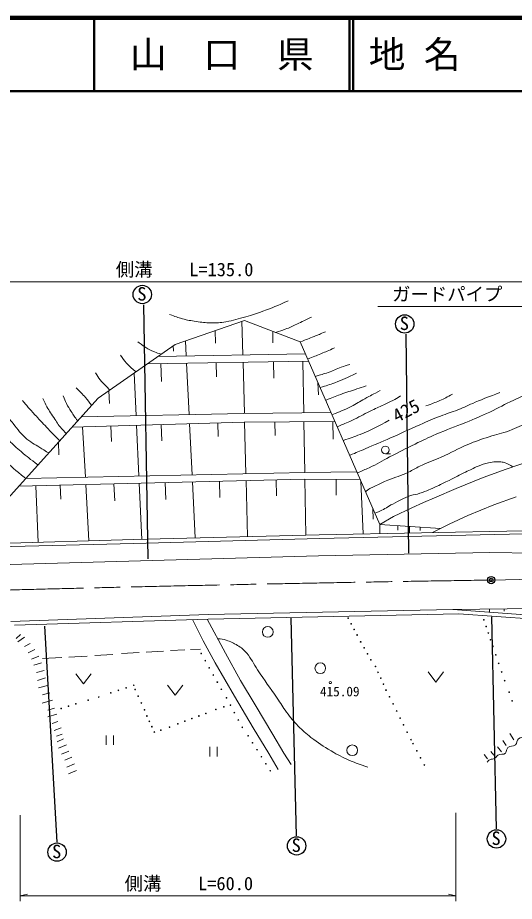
# Model space of a CAD drawing. Units: millimetres, scale not verified. Extents: x 40000 to 680000, y 20000 to 380000.
# Drawn here: x 322598 to 390190, y 259712 to 380000 of the extents above; entities that cross this region are included whole.
import ezdxf
from ezdxf.enums import TextEntityAlignment as Align

# ---------------------------------------------------------------- set-up
doc = ezdxf.new("R2010")
doc.units = ezdxf.units.MM
doc.header["$LTSCALE"] = 1000
doc.header["$PDMODE"] = 32
doc.header["$PDSIZE"] = 500
doc.linetypes.add('CHAIN', pattern=[18.5, 12, -1.5, 3.5, -1.5])
for name, color, linetype, lineweight in [('M-BGD', 7, 'Continuous', 13), ('M-BMK', 2, 'CHAIN', 13), ('M-BMK-SRVR', 3, 'Continuous', 25), ('M-STR-HTXT', 7, 'Continuous', 13), ('M-TTL', 2, 'Continuous', 140), ('M-TTL-LINE', 7, 'Continuous', 50)]:
    doc.layers.add(name, color=color, linetype=linetype, lineweight=lineweight)
doc.layers.add('M-TTL-TXT', color=7, linetype='Continuous')
doc.styles.add('ＭＳ ゴシック', font='')
doc.styles.get('ＭＳ ゴシック').set_extended_font_data('MS Gothic')

msp = doc.modelspace()

# ---------------------------------------------------------------- linework, layer by layer
at = {"layer": 'M-BGD', "lineweight": 25}
for p, q in [((339724, 340909), (340319, 306349)), ((375441, 336895), (375807, 307119)), ((387092, 298417), (387720, 269578)), ((326260, 297150), (327918, 267778)), ((359762, 298237), (360520, 268632))]:
    msp.add_line(p, q, dxfattribs=at)
at = {"layer": 'M-BGD'}
for p, q in [((344016, 335519), (353455, 338785)), ((353122, 338670), (353241, 334099)), ((353455, 338785), (361029, 335866)), ((349485, 337411), (349533, 335714)), ((357341, 335741), (357347, 337285)), ((345417, 336003), (345519, 333962)), ((361029, 335866), (371869, 311020)), ((333564, 328190), (344016, 335519)), ((343778, 335352), (343784, 334586)), ((340282, 332900), (362181, 333226)), ((341701, 333895), (361735, 334249)), ((361420, 333214), (361537, 326220)), ((342083, 332927), (342176, 330456)), ((345568, 332979), (345918, 325980)), ((349608, 333039), (349662, 331112)), ((353267, 333093), (353449, 326136)), ((357478, 330911), (357432, 333155)), ((338456, 331620), (338724, 325830)), ((363448, 330322), (363535, 328655)), ((335004, 329200), (335097, 327482)), ((317184, 310101), (333564, 328190)), ((331287, 325675), (353379, 326135)), ((353379, 326135), (365220, 326259)), ((330022, 324278), (353435, 324943)), ((349839, 324841), (349892, 322973)), ((353435, 324943), (365749, 325047)), ((353480, 324944), (353663, 317923)), ((357638, 323131), (357600, 324978)), ((361557, 325011), (361673, 318091)), ((365483, 325044), (365550, 322603)), ((331430, 324318), (331812, 317463)), ((335261, 324427), (335374, 322319)), ((338784, 324527), (339103, 317616)), ((342122, 324622), (342206, 322392)), ((345981, 324731), (346329, 317768)), ((328218, 320493), (328144, 322204)), ((372641, 320633), (373341, 320633)), ((389101, 318562), (392666, 319743)), ((323696, 317292), (361679, 318091)), ((361679, 318091), (368754, 318159)), ((385947, 317401), (389101, 318562)), ((322738, 316234), (361655, 317171)), ((328480, 314445), (328396, 316370)), ((331869, 316454), (332297, 308769)), ((335683, 316546), (335808, 314228)), ((339148, 316629), (339501, 308979)), ((342691, 316714), (342778, 314398)), ((346378, 316803), (346760, 309171)), ((350063, 316892), (350125, 314702)), ((353688, 316979), (353887, 309360)), ((357806, 314928), (357762, 317078)), ((361655, 317171), (369197, 317145)), ((361688, 317171), (361815, 309571)), ((365928, 317156), (365956, 314990)), ((369316, 316872), (369639, 309731)), ((382293, 315914), (385947, 317401)), ((325089, 316290), (325377, 308564)), ((379305, 314624), (382293, 315914)), ((376235, 313268), (377828, 314008)), ((377828, 314008), (379305, 314624)), ((387393, 313671), (390421, 314786)), ((370952, 313123), (370962, 311721)), ((373752, 312082), (376235, 313268)), ((383881, 312241), (387393, 313671)), ((371869, 311020), (373752, 312082)), ((381308, 311063), (383881, 312241)), ((371869, 311020), (380133, 310460)), ((371869, 311020), (371888, 309772)), ((374324, 310853), (374346, 310254)), ((375908, 310746), (375906, 309847)), ((377391, 310646), (377383, 310198)), ((379052, 309905), (381308, 311063)), ((338396, 308949), (363652, 309620)), ((363652, 309620), (391502, 310136)), ((363664, 309120), (391519, 309751)), ((308386, 307719), (338408, 308423)), ((308510, 308065), (338396, 308949)), ((338408, 308423), (363664, 309120)), ((307003, 305142), (363535, 306751)), ((363535, 306751), (386852, 307174)), ((386852, 307174), (394896, 307111)), ((381813, 299454), (406373, 299681)), ((388829, 299519), (388829, 299228)), ((321676, 297826), (348518, 298735)), ((348518, 298735), (381813, 299454)), ((348534, 298135), (382634, 298837)), ((381813, 299454), (396561, 298347)), ((382634, 298837), (396513, 297849)), ((386810, 299500), (386822, 299078)), ((322174, 297285), (348534, 298135)), ((346395, 298066), (347848, 295155)), ((348383, 298130), (350887, 293495)), ((323005, 296047), (322402, 295486)), ((323510, 295659), (322631, 295051)), ((324285, 294827), (323528, 294378)), ((347848, 295155), (349467, 292190)), ((324916, 294014), (324047, 293523)), ((339155, 293585), (336721, 293443)), ((342460, 293779), (340104, 293641)), ((342466, 293779), (342460, 293779)), ((345353, 293944), (343378, 293875)), ((347467, 294018), (346121, 293971)), ((325477, 293089), (324468, 292696)), ((328614, 292902), (325982, 292753)), ((332043, 293096), (329565, 292956)), ((335534, 293293), (333103, 293156)), ((350887, 293495), (352945, 289762)), ((325856, 292191), (324818, 291841)), ((326203, 291143), (325165, 290863)), ((349467, 292190), (352117, 287626)), ((326371, 290134), (325277, 289783)), ((330501, 290700), (331551, 289300)), ((331551, 289300), (332601, 290700)), ((378454, 290945), (379504, 289545)), ((379504, 289545), (380554, 290945)), ((326637, 289096), (325445, 288774)), ((342993, 289154), (344043, 287754)), ((344043, 287754), (345093, 289154)), ((352945, 289762), (354942, 286439)), ((326974, 288101), (325992, 287807)), ((352117, 287626), (354662, 283336)), ((327338, 287106), (325922, 286699)), ((354942, 286439), (357319, 282401)), ((327591, 286012), (326693, 285746)), ((327913, 285171), (326693, 284820)), ((328070, 284183), (327298, 283909)), ((328525, 283311), (327559, 282950)), ((354662, 283336), (356786, 279824)), ((328644, 282476), (327902, 282208)), ((328849, 281815), (327983, 281442)), ((334646, 282296), (334646, 280996)), ((335621, 280996), (335621, 282296)), ((357319, 282401), (358833, 279878)), ((388626, 281622), (389103, 280940)), ((389570, 282538), (390141, 281716)), ((329243, 280998), (328152, 280550)), ((348770, 280734), (348770, 279434)), ((349745, 279434), (349745, 280734)), ((387888, 280734), (388430, 280061)), ((329548, 280170), (328563, 279746)), ((329953, 279329), (329024, 278905)), ((356786, 279824), (358068, 277658)), ((358833, 279878), (359842, 278343)), ((386536, 279091), (386087, 279689)), ((386972, 280124), (387390, 279607)), ((330344, 278414), (329278, 277965)), ((330624, 277503), (329517, 277082))]:
    msp.add_line(p, q, dxfattribs=at)
at = {"layer": 'M-BGD', "lineweight": 25}
for centre in [(339559, 342316), (375276, 338302), (387763, 268208), (360563, 267262), (327961, 266408)]:
    msp.add_circle(centre, 1250, dxfattribs=at)
at = {"layer": 'M-BGD'}
for centre, radius in [((372641, 321158), 525), ((356634, 296384), 730), ((367578, 298254), 50), ((367983, 297493), 50), ((386053, 298041), 50), ((386354, 297135), 50), ((368388, 296731), 50), ((368794, 295969), 50), ((386656, 296230), 50), ((369282, 295029), 50), ((386957, 295324), 50), ((369742, 294210), 50), ((387259, 294419), 50), ((347586, 293444), 50), ((348131, 292471), 50), ((370202, 293392), 50), ((370662, 292573), 50), ((387657, 293278), 50), ((348676, 291497), 50), ((363784, 291442), 730), ((371285, 291694), 50), ((388063, 292103), 50), ((349221, 290524), 50), ((371646, 290886), 50), ((372007, 290079), 50), ((388468, 290929), 50), ((337349, 288776), 50), ((338394, 289121), 50), ((349767, 289550), 50), ((365141, 289489), 146), ((372369, 289272), 50), ((388874, 289754), 50), ((333627, 287519), 50), ((335259, 288086), 50), ((336304, 288431), 50), ((338575, 288552), 50), ((339003, 287630), 50), ((350312, 288577), 50), ((372730, 288464), 50), ((373196, 287565), 50), ((389479, 288190), 50), ((329511, 286285), 50), ((330506, 286603), 50), ((332197, 287099), 50), ((339430, 286707), 50), ((351010, 287405), 50), ((351549, 286403), 50), ((373686, 286597), 50), ((389884, 287016), 50), ((328516, 285968), 50), ((339858, 285784), 50), ((348213, 285295), 50), ((349575, 285838), 50), ((350647, 286197), 50), ((352088, 285402), 50), ((374176, 285630), 50), ((340180, 284939), 50), ((340520, 284214), 50), ((344399, 283873), 50), ((345353, 284229), 50), ((346306, 284584), 50), ((347260, 284940), 50), ((352627, 284400), 50), ((374666, 284662), 50), ((340861, 283490), 50), ((341201, 282765), 50), ((342084, 283021), 50), ((343278, 283415), 50), ((353166, 283398), 50), ((375098, 283731), 50), ((375609, 282724), 50), ((353959, 282254), 50), ((376119, 281716), 50), ((354562, 281302), 50), ((355165, 280350), 50), ((368134, 280271), 730), ((376397, 281180), 50), ((355769, 279398), 50), ((376912, 280209), 50), ((377428, 279238), 50), ((356372, 278446), 50), ((377943, 278267), 50), ((356975, 277493), 50)]:
    msp.add_circle(centre, radius, dxfattribs=at)
for points, knots in [([(343283, 339597), (344084, 339287), (344329, 339193), (345021, 339008), (345738, 338816), (346152, 338752), (346886, 338643), (347659, 338529), (348096, 338463), (348877, 338447), (349684, 338430), (350141, 338469), (350938, 338601), (352014, 338779), (352598, 338979), (353644, 339288), (354565, 339561), (355079, 339724), (355985, 340045), (357355, 340531), (357806, 340753), (359420, 341475)], [0, 0, 0, 0, 1, 1, 1, 2, 2, 2, 3, 3, 3, 4, 4, 4, 5, 5, 5, 6, 6, 6, 7, 7, 7, 7]), ([(357699, 337149), (358327, 337334), (358509, 337392), (359015, 337583), (359652, 337822), (359987, 338009), (360604, 338293), (361384, 338653), (361632, 338777), (362586, 339247)], [0, 0, 0, 0, 1, 1, 1, 2, 2, 2, 3, 3, 3, 3]), ([(361029, 335866), (361954, 336212), (362196, 336300), (362936, 336597), (363541, 336839), (363735, 336919), (364478, 337232)], [0, 0, 0, 0, 1, 1, 1, 2, 2, 2, 2]), ([(342155, 334214), (341708, 334320), (341564, 334362), (341200, 334500), (340717, 334683), (340465, 334836), (340023, 335104), (339585, 335370), (339113, 335768), (338963, 335877), (338963, 335877), (338963, 335877), (338963, 335877)], [0, 0, 0, 0, 1, 1, 1, 2, 2, 2, 3, 3, 3, 4, 4, 4, 4]), ([(362054, 333517), (362934, 333866), (363162, 333956), (363866, 334251), (364593, 334554), (364824, 334657), (365717, 335050)], [0, 0, 0, 0, 1, 1, 1, 2, 2, 2, 2]), ([(336589, 334066), (336966, 333544), (337076, 333387), (337430, 332987), (337751, 332624), (337927, 332413), (338300, 332104), (338452, 331977), (338507, 331930), (338701, 331791)], [0, 0, 0, 0, 1, 1, 1, 2, 2, 2, 3, 3, 3, 3]), ([(363076, 331175), (363928, 331403), (364175, 331470), (364862, 331713), (365565, 331963), (365919, 332210), (366628, 332442), (367083, 332591), (367246, 332640), (367806, 332779)], [0, 0, 0, 0, 1, 1, 1, 2, 2, 2, 3, 3, 3, 3]), ([(335149, 329301), (334880, 329580), (334813, 329650), (334598, 329874), (334291, 330197), (334090, 330352), (333813, 330702), (333533, 331055), (333447, 331207), (333182, 331669)], [0, 0, 0, 0, 1, 1, 1, 2, 2, 2, 3, 3, 3, 3]), ([(363745, 329641), (364702, 329932), (364972, 330026), (365745, 330311), (366939, 330752), (367333, 330957), (368731, 331615)], [0, 0, 0, 0, 1, 1, 1, 2, 2, 2, 2]), ([(330561, 329608), (331183, 328994), (331367, 328823), (331837, 328276), (332181, 327874), (332297, 327731), (332685, 327218)], [0, 0, 0, 0, 1, 1, 1, 2, 2, 2, 2]), ([(364501, 327909), (365480, 328315), (365747, 328424), (366558, 328720), (367412, 329031), (367903, 329171), (368766, 329456), (369267, 329621), (369424, 329673), (370049, 329877)], [0, 0, 0, 0, 1, 1, 1, 2, 2, 2, 3, 3, 3, 3]), ([(330773, 325107), (330337, 325698), (330212, 325862), (329888, 326370), (329617, 326794), (329451, 327025), (329229, 327477), (329033, 327876), (328974, 328029), (328794, 328529)], [0, 0, 0, 0, 1, 1, 1, 2, 2, 2, 3, 3, 3, 3]), ([(365355, 325952), (366611, 326440), (366987, 326572), (367981, 327080), (368726, 327460), (369112, 327730), (369846, 328131), (370660, 328577), (370928, 328713), (371949, 329239)], [0, 0, 0, 0, 1, 1, 1, 2, 2, 2, 3, 3, 3, 3]), ([(366070, 324312), (367032, 324699), (367296, 324812), (368068, 325166), (369067, 325625), (369588, 325961), (370577, 326442), (371300, 326793), (371715, 326969), (372442, 327311), (372925, 327538), (373206, 327645), (373675, 327900), (374079, 328119), (374216, 328203), (374685, 328503)], [0, 0, 0, 0, 1, 1, 1, 2, 2, 2, 3, 3, 3, 4, 4, 4, 5, 5, 5, 5]), ([(367771, 320413), (368808, 320852), (369069, 320962), (369900, 321315), (371248, 321888), (372008, 322198), (373349, 322787), (374917, 323476), (375775, 323910), (377344, 324596), (378428, 325070), (379030, 325350), (380134, 325774), (381056, 326127), (381599, 326254), (382518, 326615), (383447, 326979), (383939, 327251), (384859, 327638), (386166, 328189), (386602, 328347), (388238, 328970)], [0, 0, 0, 0, 1, 1, 1, 2, 2, 2, 3, 3, 3, 4, 4, 4, 5, 5, 5, 6, 6, 6, 7, 7, 7, 7]), ([(368807, 318039), (369592, 318354), (369808, 318453), (370440, 318742), (371553, 319253), (372127, 319639), (373215, 320200), (374566, 320896), (375320, 321292), (376685, 321958), (377792, 322499), (378417, 322791), (379545, 323283), (381103, 323962), (382016, 324245), (383583, 324903), (384861, 325439), (385582, 325729), (386836, 326319), (388126, 326925), (388813, 327338), (390102, 327945), (391152, 328438), (391498, 328593), (392808, 329165)], [0, 0, 0, 0, 1, 1, 1, 2, 2, 2, 3, 3, 3, 4, 4, 4, 5, 5, 5, 6, 6, 6, 7, 7, 7, 8, 8, 8, 8]), ([(369933, 315458), (369981, 315504), (370000, 315516), (370043, 315551), (370516, 315934), (370851, 316054), (371399, 316318), (372000, 316608), (372341, 316762), (372955, 317023), (374053, 317490), (374726, 317614), (375801, 318131), (376410, 318424), (376720, 318651), (377329, 318944), (378446, 319481), (379120, 319674), (380252, 320178), (381672, 320810), (382417, 321276), (383848, 321881), (384961, 322352), (385603, 322574), (386750, 322954), (387812, 323306), (388446, 323386), (389495, 323774), (390571, 324172), (391137, 324487), (392176, 324973), (393354, 325523), (394021, 325820), (395173, 326424), (395935, 326823), (396368, 327040), (397097, 327496), (398031, 328081), (398336, 328342), (399368, 329168)], [0, 0, 0, 0, 1, 1, 1, 2, 2, 2, 3, 3, 3, 4, 4, 4, 5, 5, 5, 6, 6, 6, 7, 7, 7, 8, 8, 8, 9, 9, 9, 10, 10, 10, 11, 11, 11, 12, 12, 12, 13, 13, 13, 13]), ([(378162, 327164), (379056, 327472), (379318, 327561), (380033, 327879), (380732, 328189), (380969, 328318), (381779, 328762)], [0, 0, 0, 0, 1, 1, 1, 2, 2, 2, 2]), ([(325348, 319117), (324237, 319965), (323924, 320194), (323060, 320944), (322404, 321513), (322019, 321815), (321420, 322444), (320913, 322975), (320632, 323280), (320200, 323874), (319800, 324424), (319576, 324737), (319247, 325332), (319066, 325658), (318990, 325855), (318854, 326201), (318678, 326649), (318639, 326820), (318490, 327379)], [0, 0, 0, 0, 1, 1, 1, 2, 2, 2, 3, 3, 3, 4, 4, 4, 5, 5, 5, 6, 6, 6, 6]), ([(320522, 327547), (320665, 326977), (320734, 326778), (320943, 326313), (321246, 325640), (321546, 325329), (321995, 324743), (322662, 323872), (323034, 323364), (323859, 322640), (324574, 322014), (325102, 321830), (325906, 321322), (326264, 321096), (326377, 321024), (326824, 320746)], [0, 0, 0, 0, 1, 1, 1, 2, 2, 2, 3, 3, 3, 4, 4, 4, 5, 5, 5, 5]), ([(328321, 322400), (327663, 323059), (327493, 323233), (326972, 323776), (326309, 324466), (325955, 324870), (325303, 325570), (324860, 326047), (324595, 326299), (324168, 326790), (323800, 327213), (323682, 327360), (323256, 327898)], [0, 0, 0, 0, 1, 1, 1, 2, 2, 2, 3, 3, 3, 4, 4, 4, 4]), ([(326018, 328178), (326202, 327755), (326265, 327635), (326439, 327295), (326800, 326590), (327067, 326230), (327504, 325570), (327902, 324972), (328094, 324609), (328570, 324070), (328813, 323795), (328903, 323694), (329220, 323392)], [0, 0, 0, 0, 1, 1, 1, 2, 2, 2, 3, 3, 3, 4, 4, 4, 4]), ([(315211, 326948), (315872, 325955), (316041, 325702), (316578, 324908), (317181, 324018), (317466, 323480), (318135, 322637), (318844, 321742), (319321, 321305), (320125, 320494), (320977, 319637), (321434, 319131), (322359, 318354), (322870, 317925), (323048, 317776), (323696, 317292)], [0, 0, 0, 0, 1, 1, 1, 2, 2, 2, 3, 3, 3, 4, 4, 4, 5, 5, 5, 5]), ([(366884, 322447), (367990, 322799), (368308, 322923), (369203, 323277), (370795, 323907), (371668, 324328), (373143, 325197), (373143, 325197), (373143, 325197), (373143, 325197), (373143, 325197), (373143, 325197), (373143, 325197)], [0, 0, 0, 0, 1, 1, 1, 2, 2, 2, 3, 3, 3, 4, 4, 4, 4]), ([(371206, 312539), (371531, 312662), (371623, 312706), (371886, 312823), (372605, 313144), (372951, 313438), (373652, 313795), (374588, 314272), (375102, 314568), (376083, 314945), (376556, 315127), (376866, 315084), (377344, 315253), (378284, 315585), (378793, 315821), (379700, 316235), (380337, 316526), (380688, 316701), (381317, 317011), (382196, 317443), (382679, 317704), (383560, 318132), (384221, 318454), (384574, 318673), (385261, 318936), (385810, 319146), (386116, 319280), (386691, 319403), (387062, 319483), (387275, 319516), (387654, 319534), (387934, 319547), (388094, 319557), (388373, 319525), (388604, 319498), (388731, 319463), (388953, 319394), (389266, 319296), (389437, 319212), (389710, 319029), (389811, 318962), (389850, 318938), (389961, 318847)], [0, 0, 0, 0, 1, 1, 1, 2, 2, 2, 3, 3, 3, 4, 4, 4, 5, 5, 5, 6, 6, 6, 7, 7, 7, 8, 8, 8, 9, 9, 9, 10, 10, 10, 11, 11, 11, 12, 12, 12, 13, 13, 13, 14, 14, 14, 14]), ([(386490, 278664), (386617, 278819), (386683, 278880), (386836, 278981), (387079, 279144), (387320, 279014), (387556, 279187), (387739, 279322), (387760, 279490), (387948, 279617), (388293, 279850), (388688, 279597), (388976, 279897), (389197, 280127), (389099, 280409), (389322, 280636), (389617, 280935), (390027, 280720), (390332, 281010), (390599, 281264), (390485, 281607), (390762, 281851), (391045, 282101), (391397, 281907), (391678, 282159), (391969, 282422), (391825, 282806), (392126, 283057), (392382, 283269), (392689, 283073), (392949, 283281), (393210, 283490), (393067, 283830), (393313, 284057), (393670, 284385), (394155, 284080), (394500, 284421), (394775, 284692), (394571, 285076), (394846, 285346), (395077, 285573), (395408, 285375), (395631, 285608), (395933, 285924), (395755, 286324), (396052, 286646), (396290, 286904), (396648, 286730), (396884, 286991), (397119, 287253), (396890, 287593), (397117, 287861), (397374, 288162), (397799, 287948), (398052, 288253), (398283, 288532), (398039, 288885), (398286, 289151), (398539, 289423), (398941, 289166), (399192, 289440), (399452, 289725), (399140, 290125), (399407, 290403), (399668, 290674), (400067, 290380), (400342, 290637), (400618, 290894), (400398, 291285), (400672, 291545), (400925, 291785), (401281, 291570), (401520, 291824), (401741, 292060), (401499, 292395), (401725, 292627), (401966, 292876), (402349, 292589), (402585, 292842), (402816, 293091), (402520, 293456), (402763, 293693), (403012, 293936), (403371, 293624), (403641, 293843), (403908, 294058), (403739, 294420), (403996, 294646), (404277, 294893), (404659, 294596), (404931, 294852), (405148, 295056), (404909, 295378), (405118, 295590), (405293, 295768), (405549, 295610), (405725, 295787), (405914, 295976), (405902, 296196), (405894, 296450)], [0, 0, 0, 0, 1, 1, 1, 2, 2, 2, 3, 3, 3, 4, 4, 4, 5, 5, 5, 6, 6, 6, 7, 7, 7, 8, 8, 8, 9, 9, 9, 10, 10, 10, 11, 11, 11, 12, 12, 12, 13, 13, 13, 14, 14, 14, 15, 15, 15, 16, 16, 16, 17, 17, 17, 18, 18, 18, 19, 19, 19, 20, 20, 20, 21, 21, 21, 22, 22, 22, 23, 23, 23, 24, 24, 24, 25, 25, 25, 26, 26, 26, 27, 27, 27, 28, 28, 28, 29, 29, 29, 30, 30, 30, 31, 31, 31, 32, 32, 32, 33, 33, 33, 33]), ([(349823, 295464), (350347, 295414), (350531, 295380), (350969, 295260), (351615, 295083), (351949, 294885), (352525, 294545), (353073, 294222), (353356, 293978), (353766, 293493), (354449, 292686), (354649, 292100), (355238, 291222), (356259, 289703), (356876, 288884), (357909, 287374), (358417, 286631), (358645, 286175), (359192, 285460), (359777, 284696), (360091, 284250), (360769, 283567), (361409, 282923), (361793, 282583), (362515, 282032), (363545, 281246), (364150, 280834), (365270, 280182), (366219, 279628), (366766, 279339), (367772, 278899), (368720, 278484), (369071, 278365), (370254, 277973)], [0, 0, 0, 0, 1, 1, 1, 2, 2, 2, 3, 3, 3, 4, 4, 4, 5, 5, 5, 6, 6, 6, 7, 7, 7, 8, 8, 8, 9, 9, 9, 10, 10, 10, 11, 11, 11, 11])]:
    msp.add_open_spline(points, degree=3, knots=knots, dxfattribs=at)
at = {"layer": 'M-BMK'}
msp.add_line((387046, 303445), (406797, 303832), dxfattribs=at)
msp.add_arc((472397, -5419958), 5724040, 90.85437, 91.85187, dxfattribs=at)
at = {"layer": 'M-BMK-SRVR'}
msp.add_circle((387046, 303445), 500, dxfattribs=at)
msp.add_point((387046, 303445), dxfattribs=at)
at = {"layer": 'M-STR-HTXT'}
for p, q in [((268890, 344032), (409944, 344032)), ((371602, 340678), (403429, 340678)), ((322952, 271446), (322952, 259712)), ((382245, 271765), (382245, 259712)), ((322952, 260449), (323952, 260699)), ((322952, 260449), (382245, 260449)), ((382245, 260449), (381245, 260699))]:
    msp.add_line(p, q, dxfattribs=at)
at = {"layer": 'M-TTL'}
msp.add_line((680000, 380000), (40000, 380000), dxfattribs=at)
at = {"layer": 'M-TTL-LINE'}
for p, q in [((333000, 380000), (333000, 370000)), ((367750, 380000), (367750, 370000)), ((368250, 380000), (368250, 370000)), ((40000, 370000), (680000, 370000))]:
    msp.add_line(p, q, dxfattribs=at)

# ---------------------------------------------------------------- texts
at = {"layer": 'M-BGD', "style": 'ＭＳ ゴシック'}
for s, height, p in [('S', 1833, (338880, 340943)), ('S', 1833, (374597, 336929)), ('415.09', 1320, (363740, 287223)), ('S', 1833, (359885, 265889)), ('S', 1833, (387084, 266835)), ('S', 1833, (327283, 265034))]:
    msp.add_text(s, height=height, dxfattribs=at).set_placement(p, align=Align.BOTTOM_LEFT)
msp.add_text('425', height=1833, rotation=27.78, dxfattribs=at).set_placement((374477, 324338), align=Align.BOTTOM_LEFT)
at = {"layer": 'M-STR-HTXT', "style": 'ＭＳ ゴシック'}
for s, p in [('側溝\u3000\u3000L=135.0', (335949, 344256)), ('ガードパイプ\u3000\u3000L=30.0', (373556, 340901)), ('側溝\u3000\u3000L=60.0', (337152, 260673))]:
    msp.add_text(s, height=1833, dxfattribs=at).set_placement(p, align=Align.BOTTOM_LEFT)
at = {"layer": 'M-TTL-TXT', "style": 'ＭＳ ゴシック'}
msp.add_text('山\u3000口\u3000県', height=3666, dxfattribs=at).set_placement((350375, 375000), align=Align.MIDDLE_CENTER)
msp.add_text('地 名', height=3666, dxfattribs=at).set_placement((370380, 375000), align=Align.MIDDLE_LEFT)

doc.saveas('drawing.dxf')
